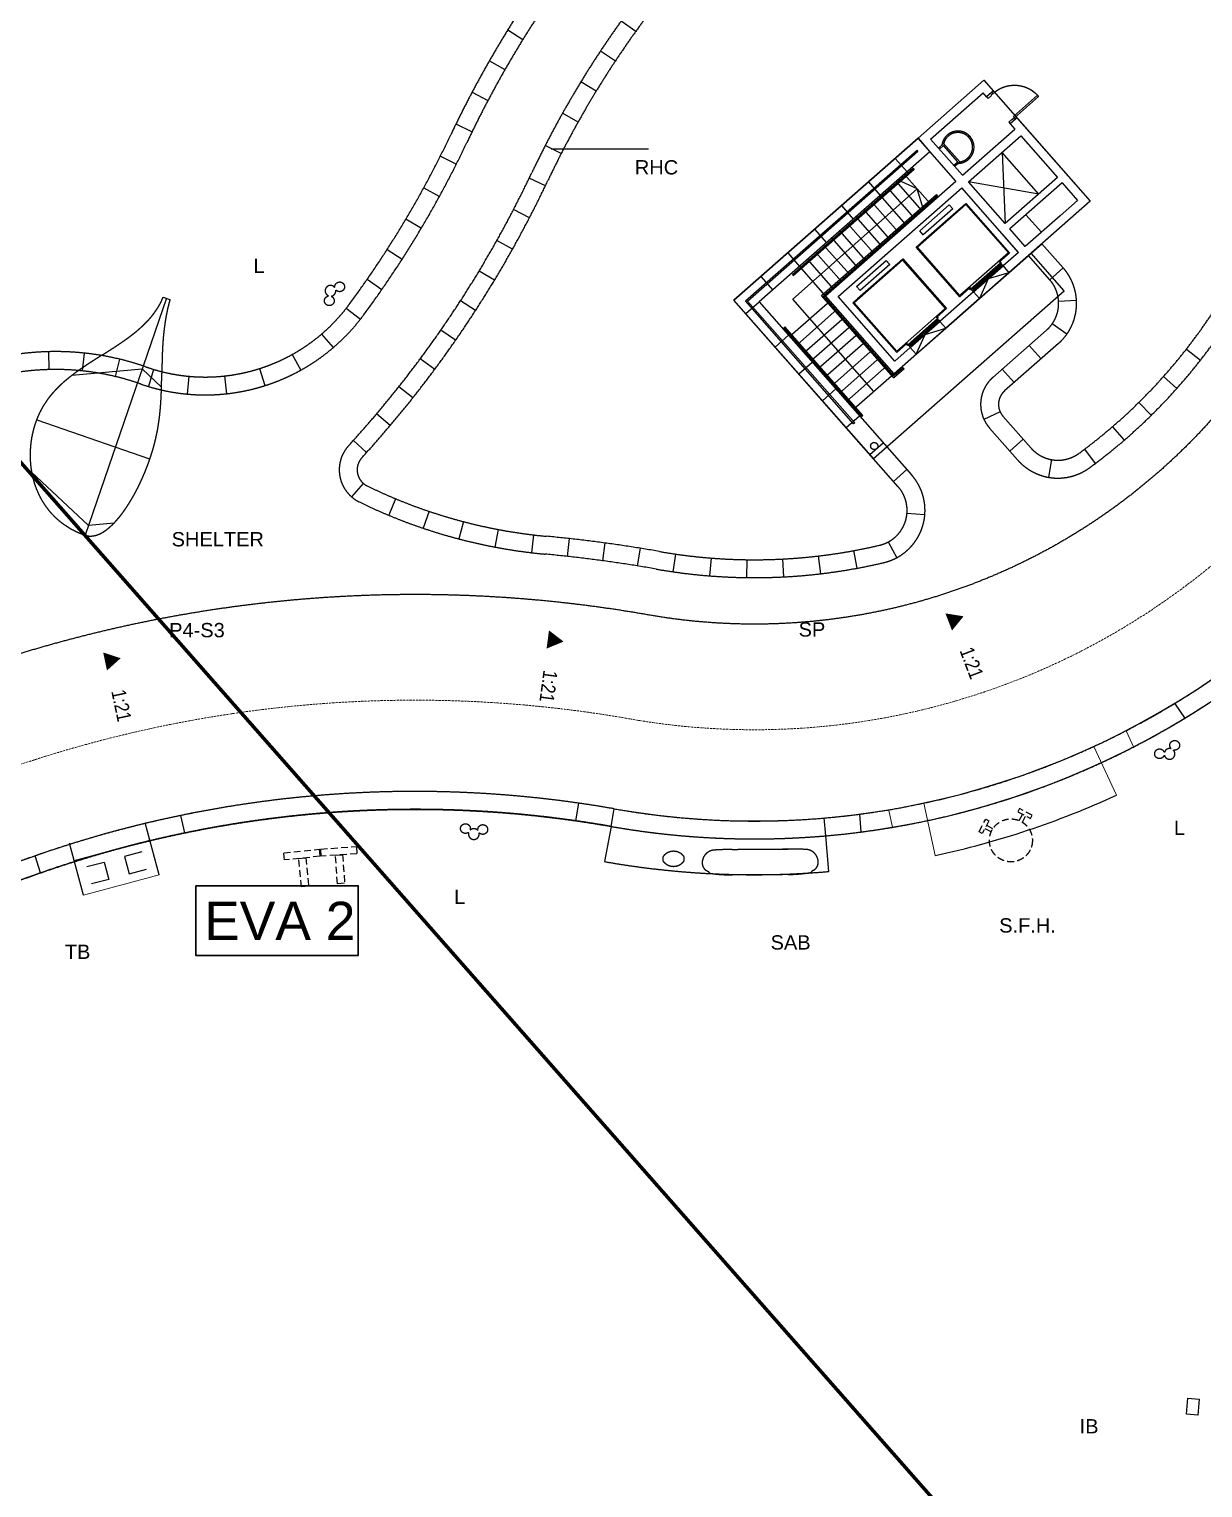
# Model space of a CAD drawing. Header units: millimetres. Extents: x 833576263 to 1668046980, y 817519639 to 1636103653.
# Drawn here: x 834303644 to 834336430, y 817972079 to 818012833 of the extents above; entities that cross this region are included whole.
import ezdxf

# ---------------------------------------------------------------- set-up
doc = ezdxf.new("R2010")
doc.units = ezdxf.units.MM
doc.header["$LTSCALE"] = 100
doc.header["$MEASUREMENT"] = 0
for name, pattern in [('C160$0$Hidden', [9.525, 6.35, -3.175]), ('R_site$0$3B50G-ARC-DWG-2500-P00-XXXX-WS3-XC$0$HIDDEN', [0.375, 0.25, -0.125]), ('R_site$0$HIDDEN', [9.525, 6.35, -3.175]), ('R_Text for GBP from DLN$0$ACAD_ISO10W100', [18, 12, -3, 0, -3])]:
    doc.linetypes.add(name, pattern=pattern)
for name, color, linetype in [('C160$0$+C160', 6, 'C160$0$Hidden'), ('R_Text for GBP from DLN$0$base plan(mm)$0$DLN040__', 7, 'Continuous'), ('R_Text for GBP from DLN$0$programme(mm)$0$DLN040_1', 7, 'Continuous'), ('T-TITL', 7, 'Continuous'), ('X-REF', 7, 'Continuous')]:
    doc.layers.add(name, color=color, linetype=linetype)
for name, color, linetype, lineweight in [('R_site$0$000-Architecture boundary', 2, 'Continuous', 0), ('R_site$0$DLN240__', 2, 'Continuous', 9), ('R_Text for GBP from DLN$0$000-Slope', 6, 'R_Text for GBP from DLN$0$ACAD_ISO10W100', 18), ('R_WKCD_PARK$0$000-PAV-Concrete-b', 1, 'Continuous', 25), ('R_WKCD_PARK$0$000-PAV-Reused tiles-b', 3, 'Continuous', 15)]:
    doc.layers.add(name, color=color, linetype=linetype, lineweight=lineweight)
doc.styles.add('R_Text for GBP from DLN$0$base plan(mm)$0$Standard', font='arial.ttf')
doc.styles.add('R_Text for GBP from DLN$0$base plan(mm)$0$SWIS721 LT', font='swiss.ttf')
doc.styles.add('R_Text for GBP from DLN$0$programme (M)$0$programme$0$SWIS721 LT', font='swiss.ttf')
doc.styles.add('R_Text for GBP from DLN$0$programme(mm)$0$SWIS721 LT', font='swiss.ttf')
doc.styles.add('R_Text for GBP from DLN$0$W8 sec wkcd', font='swissc.ttf', dxfattribs={"height": 3})
doc.dimstyles.new('R_Text for GBP from DLN$0$base plan(mm)$0$Standard', dxfattribs={"dimtxt": 0.35, "dimasz": 0.2, "dimexe": 0.2, "dimexo": 0.2, "dimgap": 0.09, "dimtad": 0, "dimtoh": 1, "dimdec": 4, "dimzin": 0, "dimdsep": 46, "dimtxsty": 'R_Text for GBP from DLN$0$base plan(mm)$0$Standard', "dimcen": 0.09, "dimadec": 0, "dimazin": 0, "dimtfac": 1, "dimtdec": 4, "dimtofl": 0, "dimtmove": 0, "dimatfit": 3, "dimfxl": 1, "dimtolj": 1, "dimtzin": 0, "dimarcsym": 0})

# ---------------------------------------------------------------- blocks, each defined once
blk = doc.blocks.new('R_site$0$A$C456E18C3-flat-3')
at = {"layer": 'R_site$0$DLN240__'}
for p, q in [((-2.015, 0.889), (-0.626, 2.112)), ((-1.98, 0.887), (-0.628, 2.076)), ((-0.628, 2.076), (0.561, 0.725)), ((-0.626, 2.112), (0.596, 0.723)), ((-1.884, 1.005), (-0.758, 1.996)), ((-0.793, -0.499), (-2.015, 0.889)), ((-0.79, -0.464), (-1.98, 0.887)), ((0.561, 0.725), (-0.79, -0.464)), ((0.343, 0.443), (-0.483, -0.284)), ((-0.063, 0.073), (0.35, 0.435)), ((0.298, 0.494), (0.343, 0.443)), ((0.596, 0.723), (0.315, 0.475)), ((0.333, 0.492), (0.362, 0.459)), ((0.343, 0.443), (0.362, 0.459)), ((0.35, 0.435), (0.374, 0.407)), ((-0.476, -0.291), (-0.064, 0.071)), ((0.374, 0.407), (-0.452, -0.319)), ((-0.445, -0.327), (-0.033, 0.036)), ((-0.089, 0.024), (-0.426, -0.272)), ((0.405, 0.372), (-0.421, -0.355)), ((-0.413, -0.363), (0.413, 0.363)), ((-0.102, 0.038), (-0.077, 0.01)), ((-0.071, 0.003), (-0.046, -0.025)), ((-0.064, 0.071), (-0.04, 0.043)), ((-0.063, 0.073), (-0.038, 0.045)), ((-0.033, 0.036), (-0.009, 0.008)), ((-0.031, 0.037), (0.381, 0.4)), ((-0.031, 0.037), (-0.007, 0.01)), ((-0.025, 0.106), (-0.001, 0.078)), ((0.324, 0.388), (-0.013, 0.092)), ((0.006, 0.07), (0.03, 0.043)), ((0.355, 0.353), (0.018, 0.056)), ((0.312, 0.402), (0.337, 0.374)), ((0.343, 0.367), (0.368, 0.339)), ((0.381, 0.4), (0.405, 0.372)), ((-0.511, -0.252), (-0.793, -0.499)), ((-0.53, -0.268), (-0.502, -0.3)), ((-0.528, -0.233), (-0.483, -0.284)), ((-0.502, -0.3), (-0.483, -0.284)), ((-0.476, -0.291), (-0.452, -0.319)), ((-0.445, -0.327), (-0.421, -0.355)), ((-0.439, -0.258), (-0.414, -0.286)), ((-0.408, -0.294), (-0.383, -0.321)), ((-0.058, -0.011), (-0.395, -0.308))]:
    blk.add_line(p, q, dxfattribs=at)
blk.add_lwpolyline([(-1.816, 1.231), (-1.915, 1.344), (-1.09, 2.071), (-0.991, 1.958)], close=True, dxfattribs=at)
blk = doc.blocks.new('R_site$0$architecture 2')
at = {"layer": 'R_site$0$000-Architecture boundary'}
blk.add_lwpolyline([(834327.805, 818003.206), (834325.889, 818005.383), (834329.53, 818008.587), (834328.475, 818009.785), (834330.314, 818011.405), (834333.285, 818008.029)], close=True, dxfattribs=at)
at = {"layer": 'R_site$0$000-Architecture boundary', "linetype": 'R_site$0$HIDDEN', "lineweight": -2}
blk.add_lwpolyline([(834295.355, 818009.881), (834352.799, 817944.609)], dxfattribs=at)
at = {"layer": 'R_site$0$DLN240__'}
for p, q in [((834328.475, 818009.785), (834330.314, 818011.405)), ((834330.314, 818011.405), (834330.578, 818011.106)), ((834328.827, 818009.763), (834330.292, 818011.052)), ((834330.39, 818010.94), (834330.292, 818011.052)), ((834330.578, 818011.106), (834330.39, 818010.94)), ((834330.54, 818011.072), (834330.39, 818010.94)), ((834330.525, 818010.976), (834330.431, 818010.893)), ((834330.54, 818011.072), (834330.512, 818011.048)), ((834330.52, 818011.039), (834330.512, 818011.048)), ((834330.573, 818011.035), (834330.517, 818010.985)), ((834330.525, 818010.976), (834330.517, 818010.985)), ((834330.573, 818011.035), (834330.54, 818011.072)), ((834331.138, 818010.393), (834331.814, 818010.988)), ((834331.843, 818010.954), (834331.814, 818010.988)), ((834330.418, 818010.965), (834330.39, 818010.94)), ((834330.431, 818010.893), (834330.39, 818010.94)), ((834330.426, 818010.956), (834330.418, 818010.965)), ((834331.843, 818010.954), (834331.168, 818010.359)), ((834331.103, 818010.319), (834331.009, 818010.237)), ((834331.009, 818010.237), (834331.051, 818010.19)), ((834331.238, 818010.355), (834331.051, 818010.19)), ((834331.201, 818010.322), (834331.051, 818010.19)), ((834331.079, 818010.214), (834331.051, 818010.19)), ((834331.051, 818010.19), (834331.182, 818010.041)), ((834331.071, 818010.223), (834331.079, 818010.214)), ((834331.103, 818010.319), (834331.112, 818010.31)), ((834331.168, 818010.359), (834331.112, 818010.31)), ((834331.168, 818010.359), (834331.138, 818010.393)), ((834331.165, 818010.306), (834331.173, 818010.297)), ((834331.168, 818010.359), (834331.201, 818010.322)), ((834331.201, 818010.322), (834331.173, 818010.297)), ((834331.238, 818010.355), (834333.285, 818008.029)), ((834329.53, 818008.587), (834328.475, 818009.785)), ((834329.718, 818008.752), (834331.182, 818010.041)), ((834329.883, 818008.565), (834331.347, 818009.853)), ((834331.347, 818009.853), (834332.371, 818008.69)), ((834323.658, 818005.239), (834328.447, 818009.454)), ((834323.714, 818005.236), (834328.473, 818009.424)), ((834328.473, 818009.424), (834328.447, 818009.454)), ((834328.653, 818009.582), (834328.627, 818009.612)), ((834329.583, 818009.131), (834329.187, 818009.582)), ((834329.64, 818009.128), (834329.19, 818009.638)), ((834331.845, 818008.226), (834330.821, 818009.39)), ((834330.821, 818009.39), (834330.907, 818007.401)), ((834324.964, 818005.98), (834328.342, 818008.953)), ((834328.342, 818008.953), (834328.368, 818008.923)), ((834324.99, 818005.95), (834328.368, 818008.923)), ((834325.889, 818005.383), (834329.53, 818008.587)), ((834328.592, 818007.761), (834327.865, 818008.587)), ((834328.592, 818007.761), (834327.865, 818008.587)), ((834328.817, 818007.959), (834328.09, 818008.785)), ((834329.68, 818008.795), (834329.717, 818008.752)), ((834329.717, 818008.752), (834329.718, 818008.752)), ((834329.718, 818008.752), (834329.718, 818008.752)), ((834330.907, 818007.401), (834329.883, 818008.565)), ((834330.907, 818007.401), (834329.883, 818008.565)), ((834331.845, 818008.227), (834329.883, 818008.565)), ((834332.371, 818008.69), (834330.907, 818007.401)), ((834332.503, 818008.539), (834331.039, 818007.251)), ((834332.503, 818008.539), (834332.933, 818008.051)), ((834324.973, 818005.289), (834328.454, 818008.372)), ((834325.776, 818005.39), (834328.989, 818008.218)), ((834325.833, 818005.386), (834329.016, 818008.188)), ((834326.242, 818005.36), (834329.695, 818008.399)), ((834326.242, 818005.36), (834329.695, 818008.399)), ((834328.141, 818007.365), (834327.415, 818008.191)), ((834328.367, 818007.563), (834327.64, 818008.389)), ((834328.367, 818007.563), (834327.64, 818008.389)), ((834328.367, 818007.563), (834327.64, 818008.389)), ((834328.989, 818008.218), (834329.016, 818008.188)), ((834331.281, 818006.598), (834329.695, 818008.399)), ((834331.281, 818006.598), (834329.695, 818008.399)), ((834327.691, 818006.968), (834326.964, 818007.794)), ((834327.916, 818007.167), (834327.19, 818007.992)), ((834327.916, 818007.167), (834327.19, 818007.992)), ((834333.285, 818008.029), (834331.634, 818006.575)), ((834332.015, 818008.109), (834332.015, 818008.109)), ((834332.444, 818007.621), (834332.933, 818008.051)), ((834327.241, 818006.572), (834326.514, 818007.398)), ((834327.241, 818006.572), (834326.514, 818007.398)), ((834327.466, 818006.77), (834326.739, 818007.596)), ((834330.907, 818007.401), (834330.907, 818007.401)), ((834330.907, 818007.401), (834330.907, 818007.401)), ((834330.907, 818007.401), (834330.907, 818007.401)), ((834332.444, 818007.621), (834331.469, 818006.763)), ((834331.489, 818007.647), (834331.919, 818007.159)), ((834326.79, 818006.176), (834326.063, 818007.001)), ((834327.015, 818006.374), (834326.289, 818007.2)), ((834331.281, 818006.598), (834330.851, 818007.086)), ((834331.469, 818006.763), (834331.039, 818007.251)), ((834326.34, 818005.779), (834325.613, 818006.605)), ((834326.565, 818005.977), (834325.838, 818006.803)), ((834326.565, 818005.977), (834325.838, 818006.803)), ((834331.281, 818006.598), (834330.849, 818006.218)), ((834331.014, 818006.03), (834331.634, 818006.575)), ((834325.889, 818005.383), (834325.163, 818006.209)), ((834326.115, 818005.581), (834325.388, 818006.407)), ((834330.849, 818006.218), (834331.014, 818006.03)), ((834324.964, 818005.98), (834324.99, 818005.95)), ((834330.189, 818005.304), (834331.014, 818006.03)), ((834330.436, 818005.855), (834330.189, 818005.304)), ((834331.014, 818006.03), (834330.436, 818005.855)), ((834327.242, 818002.71), (834324.973, 818005.289)), ((834327.798, 818003.093), (834325.776, 818005.39)), ((834327.802, 818003.149), (834325.833, 818005.386)), ((834327.805, 818003.206), (834325.889, 818005.383)), ((834327.828, 818003.559), (834326.242, 818005.36)), ((834327.828, 818003.559), (834326.242, 818005.36)), ((834330.023, 818005.491), (834329.085, 818004.665)), ((834330.189, 818005.304), (834329.25, 818004.478)), ((834330.189, 818005.304), (834329.25, 818004.478)), ((834330.023, 818005.491), (834330.189, 818005.304)), ((834330.023, 818005.491), (834330.189, 818005.304)), ((834326.675, 818001.811), (834323.658, 818005.239)), ((834326.705, 818001.838), (834323.714, 818005.236)), ((834326.021, 818005.233), (834324.895, 818004.242)), ((834326.22, 818005.008), (834325.094, 818004.017)), ((834326.22, 818005.008), (834325.094, 818004.017)), ((834324.757, 818004.52), (834324.727, 818004.493)), ((834326.907, 818002.016), (834324.727, 818004.493)), ((834326.937, 818002.043), (834324.757, 818004.52)), ((834326.418, 818004.782), (834325.292, 818003.791)), ((834326.616, 818004.557), (834325.49, 818003.566)), ((834328.425, 818003.751), (834329.25, 818004.478)), ((834328.672, 818004.302), (834329.25, 818004.478)), ((834329.085, 818004.665), (834329.25, 818004.478)), ((834329.085, 818004.665), (834329.25, 818004.478)), ((834329.239, 818004.468), (834329.209, 818004.441)), ((834326.814, 818004.332), (834325.688, 818003.341)), ((834327.012, 818004.107), (834325.886, 818003.116)), ((834328.425, 818003.751), (834328.672, 818004.302)), ((834327.211, 818003.882), (834326.085, 818002.891)), ((834327.409, 818003.656), (834326.283, 818002.665)), ((834328.425, 818003.751), (834327.805, 818003.206)), ((834328.259, 818003.939), (834327.828, 818003.559)), ((834328.259, 818003.939), (834327.828, 818003.559)), ((834328.425, 818003.751), (834328.259, 818003.939)), ((834328.259, 818003.939), (834328.425, 818003.751)), ((834328.259, 818003.939), (834328.425, 818003.751)), ((834328.485, 818003.804), (834328.455, 818003.777)), ((834327.607, 818003.431), (834326.481, 818002.44)), ((834327.607, 818003.431), (834326.481, 818002.44)), ((834328.083, 818003.344), (834327.798, 818003.093)), ((834328.057, 818003.374), (834327.802, 818003.149)), ((834328.083, 818003.344), (834328.057, 818003.374)), ((834327.805, 818003.206), (834326.679, 818002.215)), ((834326.709, 818002.241), (834326.739, 818002.268)), ((834326.937, 818002.043), (834326.907, 818002.016)), ((834326.705, 818001.838), (834326.675, 818001.811))]:
    blk.add_line(p, q, dxfattribs=at)
at = {"layer": 'R_site$0$DLN240__', "linetype": 'R_site$0$3B50G-ARC-DWG-2500-P00-XXXX-WS3-XC$0$HIDDEN', "ltscale": 2}
blk.add_lwpolyline([(834328.475, 818009.785), (834323.333, 818005.26), (834327.229, 818000.834), (834332.559, 818005.524), (834331.634, 818006.575)], dxfattribs=at)
at = {"layer": 'R_site$0$DLN240__'}
for points in [[(834328.827, 818009.763), (834329.717, 818008.752)], [(834329.048, 818009.513), (834329.19, 818009.638)], [(834329.074, 818009.483), (834329.187, 818009.582)], [(834329.471, 818009.032), (834329.583, 818009.131)], [(834329.497, 818009.002), (834329.64, 818009.128)], [(834328.629, 818007.794), (834328.454, 818008.372), (834327.903, 818008.62)]]:
    blk.add_lwpolyline(points, dxfattribs=at)
blk.add_lwpolyline([(834329.25, 818004.478), (834330.189, 818005.304), (834330.023, 818005.491), (834329.085, 818004.665)], close=True, dxfattribs=at)
for centre, major_axis, start_param, end_param in [((834331.168, 818010.359), (-0.318, 0.842), 5.07324, 6.644036), ((834329.588, 818009.535), (-0.159, 0.422), 2.786704, 7.359776), ((834329.588, 818009.535), (-0.145, 0.384), 2.907405, 7.239075)]:
    blk.add_ellipse(centre, major_axis=major_axis, ratio=1, start_param=start_param, end_param=end_param, dxfattribs=at)
blk.add_ellipse((834327.251, 818001.186), major_axis=(-0.0353, 0.0936), ratio=1, dxfattribs=at)
at = {"layer": 'R_site$0$000-Architecture boundary'}
for p in [(834330.436, 818005.855), (834328.672, 818004.302)]:
    blk.add_blockref('R_site$0$A$C456E18C3-flat-3', p, dxfattribs=at)
blk = doc.blocks.new('R_site')
at = {"xscale": 1000, "yscale": 1000, "zscale": 1000}
blk.add_blockref('R_site$0$architecture 2', (0, 0), dxfattribs=at)
blk = doc.blocks.new('R_WKCD_PARK')
for p, q in [((834335943, 817993567), (834335652, 817994001)), ((834307272, 817989208), (834306882, 817990656)), ((834307992, 817990376), (834307880, 817990864)), ((834305158, 817988639), (834304769, 817990088)), ((834305188, 817989683), (834306722, 817990096)), ((834303958, 817989258), (834303813, 817989737))]:
    blk.add_line(p, q)
at = {"flags": 128}
for points in [[(834306792, 817989847), (834306308, 817989720), (834306435, 817989236), (834306919, 817989364)], [(834305257, 817989436), (834305740, 817989564), (834305868, 817989080), (834305385, 817988953)]]:
    blk.add_lwpolyline(points, dxfattribs=at)
for radius in [23125, 24125]:
    blk.add_arc((834323900, 818013335), radius, 282.0932, 294.7957)
at = {"layer": 'R_WKCD_PARK$0$000-PAV-Concrete-b'}
for centre, radius, start, end in [((834323900, 818013335), 23125, 260.0407, 358.7579), ((834323900, 818013335), 22625, 260.0407, 358.7579), ((834314421, 817959353), 32183, 80.0407, 176.6119), ((834314421, 817959353), 31683, 80.0407, 176.6119)]:
    blk.add_arc(centre, radius, start, end, dxfattribs=at)
at = {"layer": 'R_WKCD_PARK$0$000-PAV-Reused tiles-b'}
for p, q in [((834334497, 817992780), (834334296, 817993215)), ((834334018, 817991434), (834333388, 817992795)), ((834327662, 817991002), (834327762, 817990534)), ((834328640, 817991212), (834328954, 817989745))]:
    blk.add_line(p, q, dxfattribs=at)
at = {"layer": 'R_WKCD_PARK$0$000-PAV-Reused tiles-b', "flags": 128}
blk.add_lwpolyline([(834304899, 817989605), (834307012, 817990174), (834307272, 817989208), (834305158, 817988639)], close=True, dxfattribs=at)
at = {"layer": 'R_WKCD_PARK$0$000-PAV-Reused tiles-b'}
blk.add_arc((834323900, 818013335), 24125, 282.0932, 294.7957, dxfattribs=at)
blk = doc.blocks.new('C160')
at = {"layer": 'C160$0$+C160'}
for p, q in [((834328.475, 818009.785), (834330.314, 818011.405)), ((834330.314, 818011.405), (834330.578, 818011.106)), ((834328.827, 818009.763), (834330.292, 818011.052)), ((834330.39, 818010.94), (834330.292, 818011.052)), ((834330.578, 818011.106), (834330.39, 818010.94)), ((834330.54, 818011.072), (834330.39, 818010.94)), ((834330.525, 818010.976), (834330.431, 818010.893)), ((834330.54, 818011.072), (834330.512, 818011.048)), ((834330.52, 818011.039), (834330.512, 818011.048)), ((834330.573, 818011.035), (834330.517, 818010.985)), ((834330.525, 818010.976), (834330.517, 818010.985)), ((834330.573, 818011.035), (834330.54, 818011.072)), ((834331.138, 818010.393), (834331.814, 818010.988)), ((834331.843, 818010.954), (834331.814, 818010.988)), ((834330.418, 818010.965), (834330.39, 818010.94)), ((834330.431, 818010.893), (834330.39, 818010.94)), ((834330.426, 818010.956), (834330.418, 818010.965)), ((834331.843, 818010.954), (834331.168, 818010.359)), ((834331.103, 818010.319), (834331.009, 818010.237)), ((834331.009, 818010.237), (834331.051, 818010.19)), ((834331.238, 818010.355), (834331.051, 818010.19)), ((834331.201, 818010.322), (834331.051, 818010.19)), ((834331.079, 818010.214), (834331.051, 818010.19)), ((834331.051, 818010.19), (834331.182, 818010.041)), ((834331.071, 818010.223), (834331.079, 818010.214)), ((834331.103, 818010.319), (834331.112, 818010.31)), ((834331.168, 818010.359), (834331.112, 818010.31)), ((834331.168, 818010.359), (834331.138, 818010.393)), ((834331.165, 818010.306), (834331.173, 818010.297)), ((834331.168, 818010.359), (834331.201, 818010.322)), ((834331.201, 818010.322), (834331.173, 818010.297)), ((834331.238, 818010.355), (834333.285, 818008.029)), ((834329.53, 818008.587), (834328.475, 818009.785)), ((834329.718, 818008.752), (834331.182, 818010.041)), ((834329.883, 818008.565), (834331.347, 818009.853)), ((834331.347, 818009.853), (834332.371, 818008.69)), ((834323.658, 818005.239), (834328.447, 818009.454)), ((834323.714, 818005.236), (834328.473, 818009.424)), ((834328.473, 818009.424), (834328.447, 818009.454)), ((834328.653, 818009.582), (834328.627, 818009.612)), ((834329.583, 818009.131), (834329.187, 818009.582)), ((834329.64, 818009.128), (834329.19, 818009.638)), ((834331.845, 818008.226), (834330.821, 818009.39)), ((834330.821, 818009.39), (834330.907, 818007.401)), ((834324.964, 818005.98), (834328.342, 818008.953)), ((834328.342, 818008.953), (834328.368, 818008.923)), ((834324.99, 818005.95), (834328.368, 818008.923)), ((834325.889, 818005.383), (834329.53, 818008.587)), ((834328.592, 818007.761), (834327.865, 818008.587)), ((834328.592, 818007.761), (834327.865, 818008.587)), ((834328.817, 818007.959), (834328.09, 818008.785)), ((834329.68, 818008.795), (834329.717, 818008.752)), ((834329.717, 818008.752), (834329.718, 818008.752)), ((834329.718, 818008.752), (834329.718, 818008.752)), ((834330.907, 818007.401), (834329.883, 818008.565)), ((834330.907, 818007.401), (834329.883, 818008.565)), ((834331.845, 818008.227), (834329.883, 818008.565)), ((834332.371, 818008.69), (834330.907, 818007.401)), ((834332.503, 818008.539), (834331.039, 818007.251)), ((834332.503, 818008.539), (834332.933, 818008.051)), ((834324.973, 818005.289), (834328.454, 818008.372)), ((834325.776, 818005.39), (834328.989, 818008.218)), ((834325.833, 818005.386), (834329.016, 818008.188)), ((834326.242, 818005.36), (834329.695, 818008.399)), ((834326.242, 818005.36), (834329.695, 818008.399)), ((834328.141, 818007.365), (834327.415, 818008.191)), ((834328.367, 818007.563), (834327.64, 818008.389)), ((834328.367, 818007.563), (834327.64, 818008.389)), ((834328.367, 818007.563), (834327.64, 818008.389)), ((834328.989, 818008.218), (834329.016, 818008.188)), ((834331.281, 818006.598), (834329.695, 818008.399)), ((834331.281, 818006.598), (834329.695, 818008.399)), ((834327.691, 818006.968), (834326.964, 818007.794)), ((834327.916, 818007.167), (834327.19, 818007.992)), ((834327.916, 818007.167), (834327.19, 818007.992)), ((834328.421, 818006.744), (834329.81, 818007.966)), ((834328.457, 818006.742), (834329.808, 818007.931)), ((834328.553, 818006.86), (834329.679, 818007.85)), ((834329.808, 818007.931), (834330.997, 818006.58)), ((834329.81, 818007.966), (834331.032, 818006.577)), ((834333.285, 818008.029), (834331.634, 818006.575)), ((834332.015, 818008.109), (834332.015, 818008.109)), ((834332.444, 818007.621), (834332.933, 818008.051)), ((834327.241, 818006.572), (834326.514, 818007.398)), ((834327.241, 818006.572), (834326.514, 818007.398)), ((834327.466, 818006.77), (834326.739, 818007.596)), ((834330.907, 818007.401), (834330.907, 818007.401)), ((834330.907, 818007.401), (834330.907, 818007.401)), ((834330.907, 818007.401), (834330.907, 818007.401)), ((834332.444, 818007.621), (834331.469, 818006.763)), ((834331.489, 818007.647), (834331.919, 818007.159)), ((834326.79, 818006.176), (834326.063, 818007.001)), ((834327.015, 818006.374), (834326.289, 818007.2)), ((834331.281, 818006.598), (834330.851, 818007.086)), ((834331.469, 818006.763), (834331.039, 818007.251)), ((834326.34, 818005.779), (834325.613, 818006.605)), ((834326.565, 818005.977), (834325.838, 818006.803)), ((834326.565, 818005.977), (834325.838, 818006.803)), ((834329.644, 818005.355), (834328.421, 818006.744)), ((834329.646, 818005.39), (834328.457, 818006.742)), ((834330.997, 818006.58), (834329.646, 818005.39)), ((834331.032, 818006.577), (834330.751, 818006.33)), ((834331.281, 818006.598), (834330.849, 818006.218)), ((834331.014, 818006.03), (834331.634, 818006.575)), ((834325.889, 818005.383), (834325.163, 818006.209)), ((834326.115, 818005.581), (834325.388, 818006.407)), ((834326.657, 818005.191), (834328.046, 818006.414)), ((834326.693, 818005.189), (834328.044, 818006.378)), ((834326.789, 818005.307), (834327.915, 818006.298)), ((834328.044, 818006.378), (834329.233, 818005.027)), ((834328.046, 818006.414), (834329.268, 818005.025)), ((834330.779, 818006.297), (834329.954, 818005.571)), ((834330.81, 818006.262), (834329.985, 818005.535)), ((834330.841, 818006.227), (834330.016, 818005.5)), ((834330.023, 818005.491), (834330.849, 818006.218)), ((834330.374, 818005.927), (834330.786, 818006.29)), ((834330.405, 818005.892), (834330.817, 818006.255)), ((834330.761, 818006.243), (834330.424, 818005.946)), ((834330.792, 818006.208), (834330.455, 818005.911)), ((834330.734, 818006.348), (834330.779, 818006.297)), ((834330.748, 818006.257), (834330.773, 818006.229)), ((834330.77, 818006.346), (834330.798, 818006.314)), ((834330.779, 818006.297), (834330.798, 818006.314)), ((834330.779, 818006.222), (834330.804, 818006.194)), ((834330.786, 818006.29), (834330.81, 818006.262)), ((834330.817, 818006.255), (834330.841, 818006.227)), ((834330.849, 818006.218), (834331.014, 818006.03)), ((834324.964, 818005.98), (834324.99, 818005.95)), ((834329.96, 818005.563), (834330.372, 818005.926)), ((834329.991, 818005.528), (834330.403, 818005.891)), ((834330.347, 818005.879), (834330.01, 818005.582)), ((834330.378, 818005.844), (834330.041, 818005.547)), ((834330.189, 818005.304), (834331.014, 818006.03)), ((834330.436, 818005.855), (834330.189, 818005.304)), ((834330.335, 818005.893), (834330.359, 818005.865)), ((834330.366, 818005.857), (834330.39, 818005.83)), ((834330.372, 818005.926), (834330.397, 818005.898)), ((834330.374, 818005.927), (834330.398, 818005.899)), ((834330.403, 818005.891), (834330.428, 818005.863)), ((834330.405, 818005.892), (834330.429, 818005.864)), ((834330.411, 818005.96), (834330.436, 818005.932)), ((834331.014, 818006.03), (834330.436, 818005.855)), ((834330.442, 818005.925), (834330.467, 818005.897)), ((834327.242, 818002.71), (834324.973, 818005.289)), ((834327.798, 818003.093), (834325.776, 818005.39)), ((834327.802, 818003.149), (834325.833, 818005.386)), ((834327.805, 818003.206), (834325.889, 818005.383)), ((834327.828, 818003.559), (834326.242, 818005.36)), ((834327.828, 818003.559), (834326.242, 818005.36)), ((834330.023, 818005.491), (834329.085, 818004.665)), ((834330.189, 818005.304), (834329.25, 818004.478)), ((834330.189, 818005.304), (834329.25, 818004.478)), ((834329.925, 818005.603), (834329.644, 818005.355)), ((834329.906, 818005.586), (834329.935, 818005.554)), ((834329.909, 818005.622), (834329.954, 818005.571)), ((834329.935, 818005.554), (834329.954, 818005.571)), ((834329.96, 818005.563), (834329.985, 818005.535)), ((834329.991, 818005.528), (834330.016, 818005.5)), ((834329.998, 818005.596), (834330.022, 818005.568)), ((834330.023, 818005.491), (834330.189, 818005.304)), ((834330.023, 818005.491), (834330.189, 818005.304)), ((834330.029, 818005.561), (834330.053, 818005.533)), ((834326.675, 818001.811), (834323.658, 818005.239)), ((834326.705, 818001.838), (834323.714, 818005.236)), ((834326.021, 818005.233), (834324.895, 818004.242)), ((834326.22, 818005.008), (834325.094, 818004.017)), ((834326.22, 818005.008), (834325.094, 818004.017)), ((834327.88, 818003.803), (834326.657, 818005.191)), ((834327.882, 818003.838), (834326.693, 818005.189)), ((834329.233, 818005.027), (834327.882, 818003.838)), ((834329.268, 818005.025), (834328.987, 818004.777)), ((834324.757, 818004.52), (834324.727, 818004.493)), ((834326.907, 818002.016), (834324.727, 818004.493)), ((834326.937, 818002.043), (834324.757, 818004.52)), ((834326.418, 818004.782), (834325.292, 818003.791)), ((834326.616, 818004.557), (834325.49, 818003.566)), ((834329.015, 818004.745), (834328.189, 818004.018)), ((834329.046, 818004.709), (834328.221, 818003.983)), ((834329.077, 818004.674), (834328.252, 818003.947)), ((834328.259, 818003.939), (834329.085, 818004.665)), ((834328.425, 818003.751), (834329.25, 818004.478)), ((834328.61, 818004.375), (834329.022, 818004.737)), ((834328.641, 818004.339), (834329.053, 818004.702)), ((834328.997, 818004.69), (834328.659, 818004.394)), ((834328.672, 818004.302), (834329.25, 818004.478)), ((834329.028, 818004.655), (834328.691, 818004.358)), ((834328.97, 818004.796), (834329.015, 818004.745)), ((834328.984, 818004.704), (834329.009, 818004.676)), ((834329.006, 818004.794), (834329.034, 818004.761)), ((834329.015, 818004.745), (834329.034, 818004.761)), ((834329.015, 818004.669), (834329.04, 818004.641)), ((834329.022, 818004.737), (834329.046, 818004.709)), ((834329.053, 818004.702), (834329.077, 818004.674)), ((834329.085, 818004.665), (834329.25, 818004.478)), ((834329.085, 818004.665), (834329.25, 818004.478)), ((834329.239, 818004.468), (834329.209, 818004.441)), ((834326.814, 818004.332), (834325.688, 818003.341)), ((834327.012, 818004.107), (834325.886, 818003.116)), ((834328.161, 818004.05), (834327.88, 818003.803)), ((834328.145, 818004.069), (834328.189, 818004.018)), ((834328.196, 818004.011), (834328.608, 818004.373)), ((834328.227, 818003.975), (834328.639, 818004.338)), ((834328.234, 818004.044), (834328.258, 818004.016)), ((834328.583, 818004.326), (834328.246, 818004.03)), ((834328.614, 818004.291), (834328.277, 818003.994)), ((834328.425, 818003.751), (834328.672, 818004.302)), ((834328.571, 818004.34), (834328.595, 818004.312)), ((834328.602, 818004.305), (834328.626, 818004.277)), ((834328.608, 818004.373), (834328.633, 818004.345)), ((834328.61, 818004.375), (834328.634, 818004.347)), ((834328.639, 818004.338), (834328.664, 818004.31)), ((834328.641, 818004.339), (834328.665, 818004.311)), ((834328.647, 818004.408), (834328.672, 818004.38)), ((834328.678, 818004.372), (834328.703, 818004.345)), ((834327.211, 818003.882), (834326.085, 818002.891)), ((834327.409, 818003.656), (834326.283, 818002.665)), ((834328.425, 818003.751), (834327.805, 818003.206)), ((834328.259, 818003.939), (834327.828, 818003.559)), ((834328.259, 818003.939), (834327.828, 818003.559)), ((834328.142, 818004.034), (834328.171, 818004.002)), ((834328.171, 818004.002), (834328.189, 818004.018)), ((834328.196, 818004.011), (834328.221, 818003.983)), ((834328.227, 818003.975), (834328.252, 818003.947)), ((834328.425, 818003.751), (834328.259, 818003.939)), ((834328.259, 818003.939), (834328.425, 818003.751)), ((834328.259, 818003.939), (834328.425, 818003.751)), ((834328.265, 818004.008), (834328.289, 818003.981)), ((834328.485, 818003.804), (834328.455, 818003.777)), ((834327.607, 818003.431), (834326.481, 818002.44)), ((834327.607, 818003.431), (834326.481, 818002.44)), ((834328.083, 818003.344), (834327.798, 818003.093)), ((834328.057, 818003.374), (834327.802, 818003.149)), ((834328.083, 818003.344), (834328.057, 818003.374)), ((834327.805, 818003.206), (834326.679, 818002.215)), ((834326.709, 818002.241), (834326.739, 818002.268)), ((834326.937, 818002.043), (834326.907, 818002.016)), ((834326.705, 818001.838), (834326.675, 818001.811)), ((834318.913, 817990.715), (834318.999, 817991.208)), ((834319.9, 817990.558), (834319.987, 817991.05)), ((834325.895, 817990.296), (834325.852, 817990.794)), ((834326.889, 817990.404), (834326.846, 817990.902))]:
    blk.add_line(p, q, dxfattribs=at)
at = {"layer": 'C160$0$+C160', "ltscale": 0.0003}
for p, q in [((834331.304, 817990.721), (834331.398, 817990.899)), ((834331.392, 817990.674), (834331.486, 817990.853)), ((834330.517, 817990.403), (834330.338, 817990.497)), ((834330.563, 817990.492), (834330.385, 817990.586))]:
    blk.add_line(p, q, dxfattribs=at)
at = {"layer": 'C160$0$+C160'}
for points in [[(834370.465, 818059.97, 0.162005), (834345.956, 818036.593, -0.109718), (834344.549, 818034.943, -0.00867), (834325.528, 818021.118, 0.130249), (834315.874, 818009.67, -0.048996), (834312.983, 818004.842, -0.328329), (834306.752, 818002.922, 0.328404), (834298.587, 818000.404, -0.00442), (834296.774, 817997.999, -1), (834296.377, 817998.303, 0.00442), (834298.185, 818000.702, -0.328404), (834306.917, 818003.394, 0.328329), (834312.582, 818005.139, 0.048996), (834315.422, 818009.883, -0.130249), (834325.241, 818021.528, 0.00867), (834344.248, 818035.342, 0.109718), (834345.514, 818036.827, -0.161664), (834370.187, 818060.392, -0.161664)], [(834375.165, 818041.989, 0.396565), (834346.52, 818012.844, -0.459511), (834319.987, 817991.05, 0.448218), (834282.294, 817961.255, -0.033351), (834279.89, 817942.241, -0.032639)], [(834339.719, 818012.906, -0.231524), (834333.269, 818000.581, -0.388648), (834331.255, 818000.799), (834330.472, 818001.69, -0.414214), (834330.562, 818003.101), (834332.063, 818004.422, 0.414214), (834332.153, 818005.834), (834331.559, 818006.509), (834331.934, 818006.84), (834332.529, 818006.164, -0.414214), (834332.394, 818004.047), (834330.892, 818002.726, 0.414214), (834330.847, 818002.02), (834331.631, 818001.13, 0.388648), (834332.973, 818000.984, 0.231524), (834339.219, 818012.919, -0.031001)], [(834326.963, 818019.071, 0.130249), (834318.134, 818008.601, -0.07495), (834312.937, 818000.859, 0.500814), (834313.086, 818000.072, 0.090517), (834318.099, 817998.664, -0.020133), (834321.249, 817998.24, 0.101365), (834327.398, 817998.414, 0.56668), (834327.92, 818000.048), (834323.333, 818005.26), (834328.475, 818009.785), (834328.805, 818009.41), (834324.039, 818005.215), (834328.295, 818000.379, -0.56668), (834327.512, 817997.927, -0.101365), (834321.163, 817997.748, 0.020133), (834318.053, 817998.166, -0.090517), (834312.867, 817999.623, -0.500814), (834312.568, 818001.196, 0.07495), (834317.682, 818008.815, -0.130249), (834326.676, 818019.48, -0.215588)], [(834322.611, 817989.308, -0.164182), (834322.503, 817989.376, -0.173886), (834322.445, 817989.542, -0.392676), (834322.783, 817989.897, -0.014037), (834323.286, 817989.915), (834323.444, 817989.916)], [(834325.526, 817989.328, 0.164182), (834325.633, 817989.398, 0.173886), (834325.687, 817989.564, 0.392676), (834325.345, 817989.915, 0.014037), (834324.842, 817989.925), (834324.684, 817989.924)]]:
    blk.add_lwpolyline(points, format="xyb", dxfattribs=at)
at = {"layer": 'C160$0$+C160', "flags": 128}
blk.add_lwpolyline([(834194.506, 817902.569, 0.13713), (834201.254, 817900.712, 0.058383), (834203.786, 817901.019, -0.122442), (834210.3, 817900.978, 0.007621), (834215.073, 817899.836), (834217.587, 817899.275, 0.038691), (834244.511, 817895.421, 0.31164), (834269.346, 817910.287, 0.040968), (834277.294, 817932.38, 0.14434), (834277.109, 817940.353, -0.268021), (834278.827, 817948.27, 0.162716), (834282.431, 817956.452, 0.008292), (834282.793, 817961.225, -0.448218), (834319.9, 817990.558, 0.457869), (834347.016, 818012.708, -0.201212), (834361.771, 818045.376, -0.556126), (834375.139, 818042.082), (834374.299, 818054.161), (834370.752, 818059.543, 0.269114), (834341.019, 818012.87, -0.457869), (834320.938, 817996.468, 0.448218), (834276.804, 817961.58, -0.008292), (834276.457, 817957.005, -0.437169), (834267.016, 817949.767), (834242.235, 817954.591, 0.246462), (834229.682, 817950.831, -0.339689), (834212.144, 817948.727), (834209.579, 817943.238, -0.017138), (834213.731, 817941.122, -0.471782), (834216.013, 817928.829), (834215.31, 817927.991), (834219.906, 817924.135), (834234.755, 817941.83), (834231.881, 817944.242), (834233.364, 817945.991, -0.412648), (834244.748, 817946.956), (834250.934, 817941.765), (834254.555, 817946.08), (834265.228, 817944.003, -0.435219), (834271.501, 817933.943, -0.040968), (834263.885, 817912.773, -0.31164), (834244.899, 817901.409, -0.038691), (834218.894, 817905.131), (834216.38, 817905.692, -0.080556), (834170.302, 817924.112), (834156.903, 817932.163, -0.417001), (834154.171, 817943.344, 0.051318), (834163.382, 817962.509, -0.110939), (834168.087, 817969.907), (834172.88, 817974.68, -0.125049), (834176.312, 817976.712, -0.028198), (834169.042, 817979.326), (834163.853, 817974.158, 0.110939), (834157.737, 817964.541, -0.051318), (834149.058, 817946.483, 0.170095), (834147.082, 817937.371, -0.264959), (834143.998, 817929.966, 0.093167), (834140.781, 817926.349), (834131.426, 817910.779), (834136.569, 817907.689), (834145.505, 817922.562, -0.414211), (834156.62, 817925.333)], format="xyb", close=True, dxfattribs=at)
at = {"layer": 'C160$0$+C160'}
for points in [[(834320.587, 818012.767), (834320.18, 818013.059)], [(834317.012, 818012.811), (834317.437, 818012.548)], [(834320.019, 818011.944), (834319.602, 818012.22)], [(834316.5, 818011.952), (834316.934, 818011.703)], [(834316.018, 818011.076), (834316.46, 818010.842)], [(834319.482, 818011.1), (834319.055, 818011.361)], [(834315.566, 818010.184), (834316.015, 818009.965)], [(834318.977, 818010.237), (834318.541, 818010.482)], [(834328.475, 818009.785), (834323.333, 818005.26), (834327.229, 818000.834), (834332.559, 818005.524), (834331.634, 818006.575)], [(834328.827, 818009.763), (834329.717, 818008.752)], [(834318.505, 818009.356), (834318.06, 818009.584)], [(834329.048, 818009.513), (834329.19, 818009.638)], [(834329.074, 818009.483), (834329.187, 818009.582)], [(834315.13, 818009.284), (834315.577, 818009.06)], [(834327.837, 818009.224), (834328.168, 818008.849)], [(834329.471, 818009.032), (834329.583, 818009.131)], [(834329.497, 818009.002), (834329.64, 818009.128)], [(834318.066, 818008.458), (834317.615, 818008.674)], [(834327.087, 818008.564), (834327.417, 818008.188)], [(834328.629, 818007.794), (834328.454, 818008.372), (834327.903, 818008.62)], [(834314.665, 818008.398), (834315.104, 818008.158)], [(834317.619, 818007.563), (834317.175, 818007.793)], [(834326.336, 818007.903), (834326.666, 818007.528)], [(834314.17, 818007.53), (834314.6, 818007.274)], [(834317.145, 818006.683), (834316.708, 818006.927)], [(834325.585, 818007.242), (834325.916, 818006.867)], [(834313.644, 818006.679), (834314.065, 818006.409)], [(834324.835, 818006.581), (834325.165, 818006.206)], [(834332.529, 818006.164), (834332.153, 818005.834)], [(834313.089, 818005.847), (834313.5, 818005.562)], [(834316.642, 818005.818), (834316.214, 818006.076)], [(834324.084, 818005.921), (834324.414, 818005.545)], [(834312.504, 818005.037), (834312.898, 818004.729)], [(834316.112, 818004.97), (834315.692, 818005.242)], [(834323.664, 818004.885), (834324.039, 818005.215)], [(834332.9, 818005.255), (834332.401, 818005.228)], [(834332.631, 818004.312), (834332.221, 818004.599)], [(834311.814, 818004.315), (834312.139, 818003.936)], [(834315.555, 818004.14), (834315.145, 818004.425)], [(834324.484, 818003.952), (834324.859, 818004.283)], [(834304.181, 818003.821), (834304.194, 818003.321)], [(834305.18, 818003.782), (834305.128, 818003.284)], [(834310.994, 818003.745), (834311.237, 818003.309)], [(834331.91, 818003.621), (834331.58, 818003.997)], [(834335.971, 818003.893), (834336.365, 818003.585)], [(834306.165, 818003.614), (834306.049, 818003.127)], [(834307.122, 818003.327), (834306.978, 818002.848)], [(834310.077, 818003.35), (834310.229, 818002.873)], [(834314.972, 818003.327), (834314.571, 818003.625)], [(834325.145, 818003.202), (834325.52, 818003.532)], [(834331.16, 818002.961), (834330.829, 818003.336)], [(834308.102, 818003.136), (834308.056, 818002.638)], [(834309.101, 818003.144), (834309.154, 818002.647)], [(834314.364, 818002.534), (834313.972, 818002.844)], [(834335.33, 818003.126), (834335.703, 818002.793)], [(834325.805, 818002.451), (834326.181, 818002.781)], [(834313.73, 818001.76), (834313.348, 818002.083)], [(834326.466, 818001.7), (834326.841, 818002.031)], [(834330.77, 818002.138), (834330.317, 818001.926)], [(834334.64, 818002.402), (834334.99, 818002.046)], [(834333.904, 818001.725), (834334.23, 818001.346)], [(834313.072, 818001.007), (834312.701, 818001.342)], [(834327.127, 818000.95), (834327.502, 818001.28)], [(834331.414, 818001.375), (834331.039, 818001.045)], [(834332.206, 818000.806), (834332.118, 818000.314)], [(834333.126, 818001.098), (834333.427, 818000.698)], [(834327.787, 818000.199), (834328.163, 818000.529)], [(834312.978, 818000.143), (834312.651, 817999.765)], [(834313.879, 817999.714), (834313.687, 817999.252)], [(834314.815, 817999.362), (834314.655, 817998.888)], [(834328.166, 817999.31), (834328.665, 817999.271)], [(834315.773, 817999.075), (834315.646, 817998.591)], [(834316.748, 817998.855), (834316.655, 817998.363)], [(834317.736, 817998.702), (834317.677, 817998.206)], [(834318.731, 817998.599), (834318.676, 817998.102)], [(834319.723, 817998.478), (834319.656, 817997.982)], [(834327.643, 817998.507), (834327.879, 817998.066)], [(834320.712, 817998.331), (834320.633, 817997.837)], [(834321.699, 817998.168), (834321.627, 817997.674)], [(834322.693, 817998.057), (834322.653, 817997.559)], [(834323.692, 817998.011), (834323.685, 817997.511)], [(834324.691, 817998.03), (834324.717, 817997.531)], [(834325.687, 817998.114), (834325.746, 817997.618)], [(834326.676, 817998.263), (834326.767, 817997.771)], [(834323.449, 817989.916), (834323.439, 817989.916)], [(834324.684, 817989.924), (834323.444, 817989.916)], [(834323.449, 817989.206), (834324.689, 817989.214)]]:
    blk.add_lwpolyline(points, dxfattribs=at)
for points in [[(834327.805, 818003.206), (834325.889, 818005.383), (834329.53, 818008.587), (834328.475, 818009.785), (834330.314, 818011.405), (834333.285, 818008.029)], [(834328.62, 818007.086), (834328.521, 818007.199), (834329.347, 818007.925), (834329.446, 818007.813)], [(834326.856, 818005.533), (834326.757, 818005.646), (834327.583, 818006.373), (834327.682, 818006.26)], [(834329.25, 818004.478), (834330.189, 818005.304), (834330.023, 818005.491), (834329.085, 818004.665)], [(834336.327, 817974.554), (834336.288, 817974.105), (834335.97, 817974.133), (834336.008, 817974.581)]]:
    blk.add_lwpolyline(points, close=True, dxfattribs=at)
at = {"layer": 'C160$0$+C160', "const_width": 0.1}
blk.add_lwpolyline([(834295.355, 818009.881), (834352.799, 817944.609)], dxfattribs=at)
at = {"layer": 'C160$0$+C160'}
for points in [[(834307.578, 818005.283, 0.006516), (834307.544, 818005.155, 0.00641), (834307.513, 818005.027, 0.006129), (834307.486, 818004.901, 0.005889), (834307.462, 818004.775, 0.005592), (834307.442, 818004.652, 0.005229), (834307.424, 818004.528, 0.004918), (834307.409, 818004.407, 0.004451), (834307.396, 818004.285, 0.004129), (834307.385, 818004.165, 0.003579), (834307.377, 818004.044, 0.003248), (834307.37, 818003.925, 0.002636), (834307.364, 818003.806, 0.002299), (834307.36, 818003.688, 0.001645), (834307.357, 818003.569, 0.001304), (834307.354, 818003.451, 0.000627), (834307.352, 818003.333, 0.000285), (834307.35, 818003.216, -0.000398), (834307.348, 818003.098, -0.000741), (834307.345, 818002.98, -0.001414), (834307.343, 818002.861, -0.001754), (834307.339, 818002.743, -0.002399), (834307.334, 818002.624, -0.002735), (834307.329, 818002.505, -0.003335), (834307.321, 818002.385, -0.003664), (834307.312, 818002.264, -0.004199), (834307.301, 818002.143, -0.004519), (834307.288, 818002.021, -0.004967), (834307.272, 818001.899, -0.005275), (834307.254, 818001.774, -0.005618), (834307.233, 818001.65, -0.005911), (834307.208, 818001.523, -0.006131), (834307.18, 818001.397, -0.006205), (834307.148, 818001.268, -0.005741), (834307.114, 818001.139, -0.005683), (834307.075, 818001.009, -0.005405), (834307.034, 818000.879, -0.005369), (834306.989, 818000.749, -0.00525), (834306.941, 818000.62, -0.005234), (834306.891, 818000.492, -0.005263), (834306.838, 818000.365, -0.005267), (834306.783, 818000.241, -0.005448), (834306.725, 818000.117, -0.005472), (834306.666, 817999.997, -0.005825), (834306.604, 817999.879, -0.005872), (834306.541, 817999.765, -0.006436), (834306.476, 817999.653, -0.003253), (834306.443, 817999.599, -0.003444), (834306.409, 817999.546, -0.003467), (834306.376, 817999.494, -0.003698), (834306.342, 817999.443, -0.003725), (834306.307, 817999.394, -0.004005), (834306.273, 817999.345, -0.004037), (834306.238, 817999.298, -0.004374), (834306.203, 817999.252, -0.004412), (834306.168, 817999.208, -0.004817), (834306.132, 817999.165, -0.004862), (834306.096, 817999.124, -0.00535), (834306.06, 817999.083, -0.005403), (834306.025, 817999.045, -0.005991), (834305.988, 817999.008, -0.006053), (834305.953, 817998.973, -0.006762), (834305.916, 817998.939, -0.006834), (834305.88, 817998.908, -0.007685), (834305.843, 817998.877, -0.007771), (834305.807, 817998.849, -0.008786), (834305.771, 817998.823, -0.008889), (834305.735, 817998.799, -0.010084), (834305.698, 817998.776, -0.010206), (834305.662, 817998.756, -0.011582), (834305.626, 817998.737, -0.011728), (834305.59, 817998.721, -0.013249), (834305.554, 817998.707, -0.013422), (834305.519, 817998.695, -0.014998), (834305.483, 817998.686, -0.0152), (834305.448, 817998.679, -0.016659), (834305.412, 817998.674, -0.016887), (834305.377, 817998.671, -0.017985), (834305.342, 817998.671, -0.018229), (834305.308, 817998.673, -0.018711), (834305.274, 817998.678, -0.018955), (834305.24, 817998.686, -0.018658), (834305.206, 817998.696, -0.007992), (834305.13, 817998.724, -0.00827), (834305.055, 817998.754, -0.008166), (834304.983, 817998.785, -0.008403), (834304.912, 817998.819, -0.016515), (834304.778, 817998.891, -0.017184), (834304.65, 817998.972, -0.016766), (834304.532, 817999.058, -0.017056), (834304.42, 817999.152, -0.016651), (834304.318, 817999.25, -0.016603), (834304.222, 817999.355, -0.016226), (834304.135, 817999.465, -0.015928), (834304.056, 817999.579, -0.015591), (834303.984, 817999.697, -0.015148), (834303.919, 817999.82, -0.014858), (834303.863, 817999.946, -0.014368), (834303.813, 818000.074, -0.014128), (834303.771, 818000.206, -0.013669), (834303.737, 818000.339, -0.013481), (834303.71, 818000.475, -0.013105), (834303.689, 818000.612, -0.012969), (834303.677, 818000.749, -0.01271), (834303.671, 818000.888, -0.012624), (834303.672, 818001.026, -0.012501), (834303.68, 818001.165, -0.012466), (834303.695, 818001.302, -0.012488), (834303.717, 818001.439, -0.012503), (834303.746, 818001.574, -0.012673), (834303.781, 818001.708, -0.012738), (834303.823, 818001.839, -0.013051), (834303.871, 818001.967, -0.013168), (834303.926, 818002.093, -0.013609), (834303.988, 818002.215, -0.01378), (834304.056, 818002.333, -0.014318), (834304.13, 818002.446, -0.007132), (834304.17, 818002.502, -0.006805), (834304.21, 818002.555, -0.006636), (834304.253, 818002.608, -0.006273), (834304.297, 818002.66, -0.006106), (834304.342, 818002.711, -0.005723), (834304.388, 818002.761, -0.005557), (834304.436, 818002.81, -0.005167), (834304.485, 818002.858, -0.005004), (834304.535, 818002.905, -0.004616), (834304.586, 818002.951, -0.004454), (834304.638, 818002.997, -0.004075), (834304.691, 818003.042, -0.003916), (834304.745, 818003.086, -0.003549), (834304.799, 818003.129, -0.003393), (834304.855, 818003.172, -0.00304), (834304.911, 818003.214, -0.002886), (834304.968, 818003.256, -0.002547), (834305.026, 818003.297, -0.002395), (834305.084, 818003.338, -0.00207), (834305.143, 818003.378, -0.00192), (834305.202, 818003.418, -0.001607), (834305.261, 818003.458, -0.001458), (834305.321, 818003.497, -0.001154), (834305.381, 818003.536, -0.001006), (834305.442, 818003.575, -0.000709), (834305.502, 818003.614, -0.000562), (834305.563, 818003.652, -0.000267), (834305.624, 818003.691, -0.00012), (834305.684, 818003.729, 0.000174), (834305.745, 818003.768, 0.000321), (834305.806, 818003.806, 0.000618), (834305.866, 818003.845, 0.000766), (834305.926, 818003.883, 0.00107), (834305.986, 818003.922, 0.001218), (834306.046, 818003.961, 0.001532), (834306.105, 818004, 0.001682), (834306.164, 818004.039, 0.002009), (834306.223, 818004.079, 0.002161), (834306.28, 818004.119, 0.002503), (834306.338, 818004.159, 0.002657), (834306.394, 818004.2, 0.003016), (834306.45, 818004.241, 0.003173), (834306.505, 818004.283, 0.003551), (834306.56, 818004.326, 0.003711), (834306.613, 818004.368, 0.004107), (834306.666, 818004.412, 0.004269), (834306.717, 818004.456, 0.004681), (834306.768, 818004.501, 0.004847), (834306.817, 818004.547, 0.00527), (834306.865, 818004.593, 0.005439), (834306.912, 818004.64, 0.005866), (834306.958, 818004.689, 0.006037), (834307.003, 818004.738, 0.006456), (834307.046, 818004.788, 0.00663), (834307.087, 818004.838, 0.007026), (834307.128, 818004.891, 0.007201), (834307.166, 818004.944, 0.007556), (834307.203, 818004.998, 0.00773), (834307.239, 818005.053, 0.008023), (834307.273, 818005.109, 0.008197), (834307.305, 818005.167, 0.008406), (834307.335, 818005.226, 0.008576), (834307.363, 818005.286, 0.008684), (834307.389, 818005.348)], [(834325.895, 817990.296, -0.06514), (834319.9, 817990.558), (834319.718, 817989.575, 0.065245), (834325.981, 817989.299)], [(834321.944, 817989.705, 0.533333), (834321.344, 817989.701), (834321.345, 817989.601, 0.533333), (834321.945, 817989.605)], [(834323.449, 817989.206), (834323.291, 817989.205, -0.037256), (834322.689, 817989.245, -0.269367), (834322.611, 817989.308, -0.164182), (834322.503, 817989.376, -0.173886), (834322.445, 817989.542, -0.392676), (834322.783, 817989.897, -0.014037), (834323.286, 817989.915), (834323.444, 817989.916), (834324.684, 817989.924), (834324.842, 817989.925, -0.014037), (834325.345, 817989.915, -0.392676), (834325.687, 817989.564, -0.173886), (834325.633, 817989.398, -0.164182), (834325.526, 817989.328, -0.269367), (834325.448, 817989.265, -0.037256), (834324.847, 817989.216), (834324.689, 817989.214)]]:
    blk.add_lwpolyline(points, format="xyb", close=True, dxfattribs=at)
at = {"layer": 'C160$0$+C160', "flags": 128}
for points in [[(834307.484, 818005.315), (834305.206, 817998.696)], [(834304.834, 818003.162), (834306.802, 818003.341)], [(834307.342, 818002.835), (834306.803, 818003.34)], [(834307.015, 818000.824), (834303.866, 818001.907)], [(834305.299, 817998.97), (834303.711, 818000.459)], [(834306.015, 817999.035), (834305.299, 817998.97)]]:
    blk.add_lwpolyline(points, dxfattribs=at)
at = {"layer": 'C160$0$+C160', "ltscale": 0.0003}
for points in [[(834331.312, 817991.058), (834331.265, 817990.969), (834331.619, 817990.783), (834331.666, 817990.871)], [(834330.366, 817990.765), (834330.455, 817990.718), (834330.268, 817990.365), (834330.179, 817990.411)], [(834310.754, 817989.82), (834311.748, 817989.923), (834311.769, 817989.724), (834310.774, 817989.621)], [(834311.787, 817989.926), (834312.785, 817989.996), (834312.799, 817989.796), (834311.801, 817989.727)], [(834311.172, 817989.662), (834311.371, 817989.683), (834311.454, 817988.887), (834311.255, 817988.866)], [(834312.2, 817989.755), (834312.4, 817989.768), (834312.456, 817988.97), (834312.256, 817988.957)]]:
    blk.add_lwpolyline(points, close=True, dxfattribs=at)
blk.add_circle((834331.069, 817990.168), 0.6, dxfattribs=at)
at = {"layer": 'C160$0$+C160'}
for centre, radius, start, end in [((834323.9, 818013.335), 23.125, 260.0407, 358.7579), ((834312.061, 818005.523), 0.15, 38.3291, 248.5699), ((834312.061, 818005.523), 0.15, 278.3291, 8.5699), ((834335.501, 817992.585), 0.15, 194.089, 44.3299), ((834335.501, 817992.585), 0.15, 74.089, 164.3299), ((834314.421, 817959.353), 31.683, 80.0407, 176.6119), ((834316.066, 817990.345), 0.15, 161.8311, 12.0719), ((834316.066, 817990.345), 0.15, 41.8311, 132.0719)]:
    blk.add_arc(centre, radius, start, end, dxfattribs=at)
for centre, major_axis, start_param, end_param in [((834331.168, 818010.359), (-0.318, 0.842), 5.07324, 6.644036), ((834329.588, 818009.535), (-0.159, 0.422), 2.786704, 7.359776), ((834329.588, 818009.535), (-0.145, 0.384), 2.907405, 7.239075)]:
    blk.add_ellipse(centre, major_axis=major_axis, ratio=1, start_param=start_param, end_param=end_param, dxfattribs=at)
blk.add_ellipse((834327.251, 818001.186), major_axis=(-0.0353, 0.0936), ratio=1, dxfattribs=at)
for points in [[(834312.182, 818005.628), (834312.18, 818005.683), (834312.211, 818005.736), (834312.264, 818005.759), (834312.333, 818005.789), (834312.413, 818005.758), (834312.442, 818005.689), (834312.472, 818005.62), (834312.441, 818005.54), (834312.372, 818005.51), (834312.318, 818005.487), (834312.258, 818005.501), (834312.22, 818005.541)], [(834312.09, 818005.365), (834312.139, 818005.34), (834312.17, 818005.287), (834312.163, 818005.229), (834312.155, 818005.155), (834312.088, 818005.101), (834312.013, 818005.11), (834311.939, 818005.118), (834311.885, 818005.186), (834311.894, 818005.26), (834311.9, 818005.318), (834311.943, 818005.363), (834311.996, 818005.376)], [(834335.347, 817992.539), (834335.327, 817992.488), (834335.277, 817992.452), (834335.219, 817992.453), (834335.144, 817992.454), (834335.084, 817992.516), (834335.085, 817992.591), (834335.086, 817992.666), (834335.147, 817992.726), (834335.222, 817992.724), (834335.281, 817992.724), (834335.33, 817992.686), (834335.348, 817992.634)], [(834335.539, 817992.741), (834335.504, 817992.784), (834335.498, 817992.845), (834335.528, 817992.895), (834335.566, 817992.96), (834335.65, 817992.981), (834335.714, 817992.942), (834335.778, 817992.904), (834335.8, 817992.821), (834335.761, 817992.756), (834335.731, 817992.706), (834335.674, 817992.682), (834335.62, 817992.692)], [(834315.912, 817990.389), (834315.867, 817990.356), (834315.806, 817990.353), (834315.757, 817990.384), (834315.694, 817990.425), (834315.676, 817990.509), (834315.717, 817990.572), (834315.758, 817990.635), (834315.842, 817990.653), (834315.905, 817990.612), (834315.954, 817990.58), (834315.976, 817990.522), (834315.963, 817990.468)], [(834316.181, 817990.457), (834316.175, 817990.512), (834316.203, 817990.567), (834316.255, 817990.593), (834316.321, 817990.627), (834316.403, 817990.601), (834316.437, 817990.534), (834316.471, 817990.467), (834316.444, 817990.385), (834316.378, 817990.351), (834316.326, 817990.325), (834316.265, 817990.335), (834316.224, 817990.372)]]:
    blk.add_open_spline(points, degree=3, knots=[0, 0, 0, 0, 1, 1, 1, 2, 2, 2, 3, 3, 3, 4, 4, 4, 4], dxfattribs=at)
blk = doc.blocks.new('R_Text for GBP from DLN')
at = {"color": 4, "lineweight": 30}
blk.add_lwpolyline([(834308299, 817988899), (834312835, 817988899), (834312835, 817986955), (834308299, 817986955)], close=True, dxfattribs=at)
at = {"layer": 'R_Text for GBP from DLN$0$000-Slope', "color": 251, "ltscale": 0.05}
blk.add_lwpolyline([(834351626, 818037246, 0.014941), (834350181, 818034929, 0.127227), (834343970, 818012899, -0.459511), (834320428, 817993562, 0.459971), (834279695, 817960053, -0.037097), (834277870, 817940761, 0.052459), (834277640, 817937147, 0.048616), (834279103, 817926638, 0.048616)], format="xyb", dxfattribs=at)
at = {"color": 4, "lineweight": 30, "style": 'R_Text for GBP from DLN$0$programme (M)$0$programme$0$SWIS721 LT'}
blk.add_text('EVA 2', height=1067, dxfattribs=at).set_placement((834308533, 817987387))
at = {"layer": 'R_Text for GBP from DLN$0$000-Slope', "style": 'R_Text for GBP from DLN$0$W8 sec wkcd'}
for s, rotation, p in [('▲', 290.8991, (834329228, 817996523)), ('▲', 262.4911, (834318161, 817996052)), ('1:21', 290.8991, (834329629, 817995473)), ('▲', 281.9503, (834305702, 817995432)), ('1:21', 262.4911, (834318014, 817994939)), ('1:21', 281.9503, (834305935, 817994333))]:
    blk.add_text(s, height=400, rotation=rotation, dxfattribs=at).set_placement(p)
at = {"layer": 'R_Text for GBP from DLN$0$base plan(mm)$0$DLN040__', "style": 'R_Text for GBP from DLN$0$base plan(mm)$0$SWIS721 LT'}
for s, p in [('RHC', (834320564, 818008774)), ('L', (834309910, 818006020)), ('SP', (834325138, 817995862)), ('L', (834335621, 817990319)), ('L', (834315516, 817988395)), ('S.F.H.', (834330742, 817987593)), ('SAB', (834324356, 817987118)), ('TB', (834304640, 817986856)), ('IB', (834332989, 817973599))]:
    blk.add_text(s, height=400, dxfattribs=at).set_placement(p)
at = {"layer": 'R_Text for GBP from DLN$0$programme(mm)$0$DLN040_1', "style": 'R_Text for GBP from DLN$0$programme(mm)$0$SWIS721 LT'}
for s, p in [('SHELTER', (834307624, 817998382)), ('P4-S3', (834307555, 817995843))]:
    blk.add_text(s, height=400, dxfattribs=at).set_placement(p)
at = {"layer": 'R_Text for GBP from DLN$0$base plan(mm)$0$DLN040__', "color": 1}
blk.add_leader([(834318229, 818009487), (834320947, 818009487)], dimstyle='R_Text for GBP from DLN$0$base plan(mm)$0$Standard', override={"dimasz": 0.75}, dxfattribs=at)

msp = doc.modelspace()

# ---------------------------------------------------------------- block references
at = {"layer": 'X-REF'}
msp.add_blockref('R_site', (0, 0), dxfattribs=at)

# ---------------------------------------------------------------- next in the draw order: block references
msp.add_blockref('R_WKCD_PARK', (0, 0), dxfattribs=at)

# ---------------------------------------------------------------- next in the draw order: block references
at = {"layer": 'X-REF', "xscale": 1000, "yscale": 1000, "zscale": 1000}
msp.add_blockref('C160', (0, 0), dxfattribs=at)

# ---------------------------------------------------------------- next in the draw order: block references
at = {"layer": 'T-TITL'}
msp.add_blockref('R_Text for GBP from DLN', (0, 0), dxfattribs=at)
at = {"layer": 'X-REF'}
msp.add_blockref('R_Text for GBP from DLN', (0, 0), dxfattribs=at)

doc.saveas('drawing.dxf')
